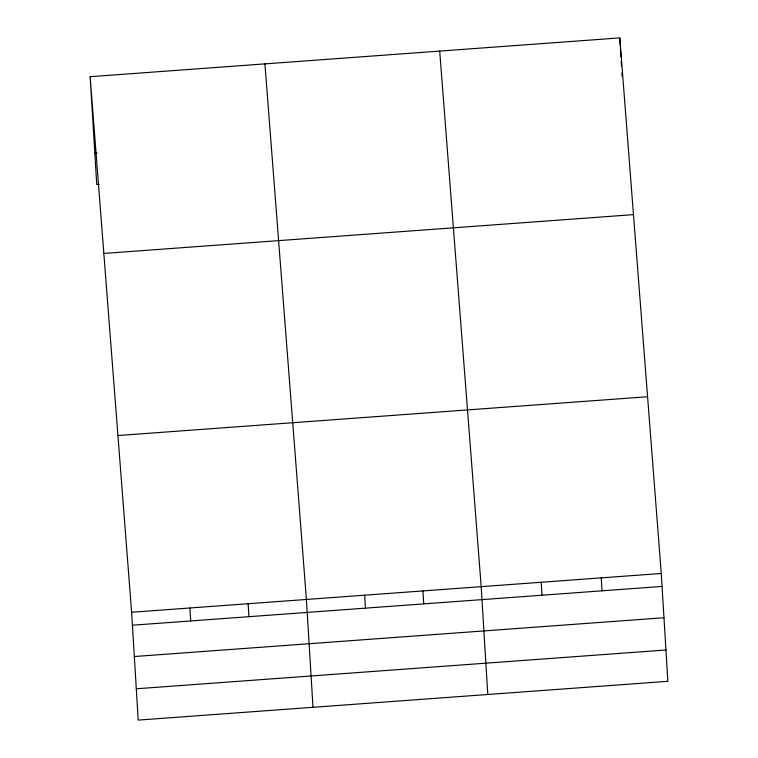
<?xml version="1.0" encoding="UTF-8"?>
<svg xmlns="http://www.w3.org/2000/svg" width="758" height="758" viewBox="0 0 758 758"><rect width="100%" height="100%" fill="white"/><g stroke="black" fill="none" stroke-linecap="round" stroke-linejoin="round"><path stroke-width="1.14" d="M90.145 76.691L619.788 37.9L661.26 573.474L667.855 681.309L138.212 720.1L131.617 612.265L90.145 76.691L96.74 184.526L99.071 184.355M94.826 153.22L97.157 153.05M103.827 253.437L633.47 214.637M117.935 435.528L647.578 396.737M131.617 612.265L661.26 573.474M132.413 625.217L662.056 586.427M134.327 656.532L663.97 617.732M136.298 688.785L665.941 649.994M439.706 51.089L481.188 586.664L487.782 694.499M264.921 63.89L306.403 599.464L312.997 707.299M619.788 37.9L620.29 46.143M620.432 48.493L620.935 56.651M621.219 61.284L621.494 65.927M621.92 72.882L622.138 76.359M601.236 577.871L602.032 590.823M541.212 582.267L541.998 595.22M422.926 590.927L423.713 603.88M364.664 595.201L365.451 608.153M248.141 603.738L248.937 616.68M189.879 608.001L190.675 620.954"/></g></svg>
